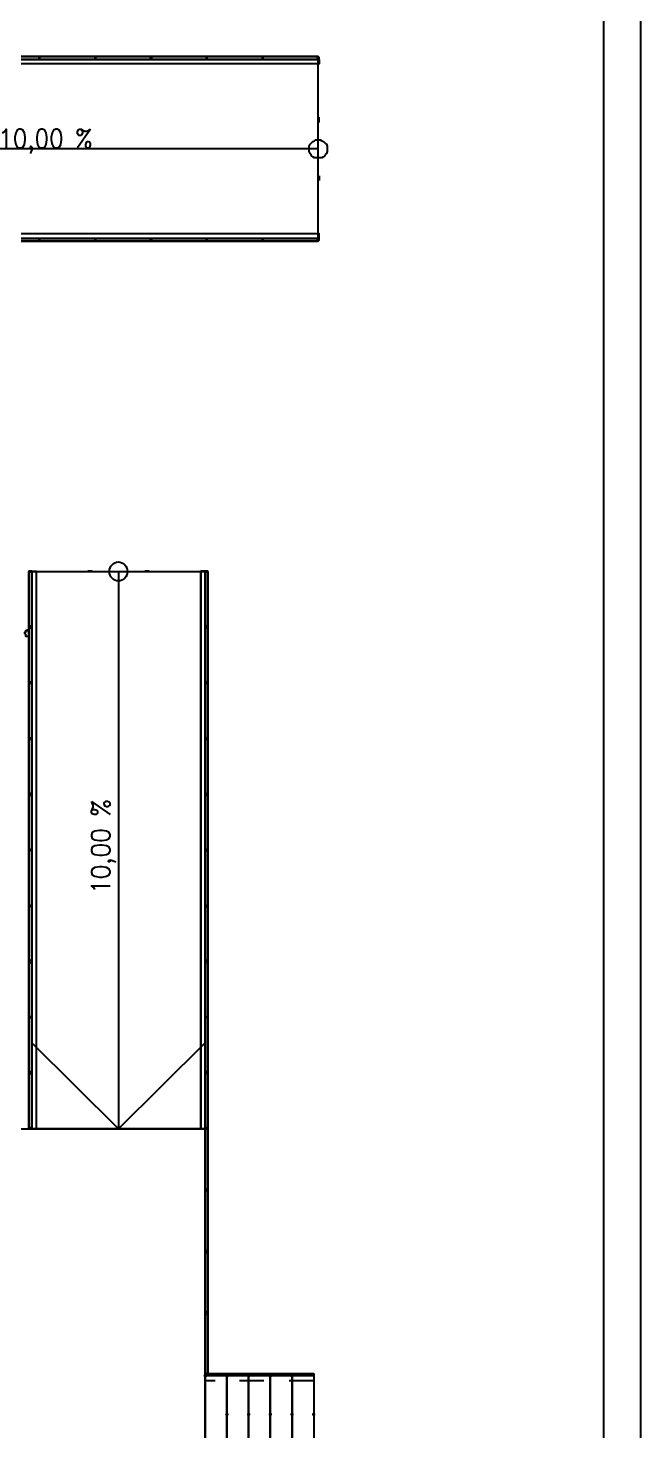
# Model space of a CAD drawing. Header units: millimetres. Extents: x 0 to 420, y 0 to 297.
# Drawn here: x 391.4 to 420.1, y 180 to 245.7 of the extents above; entities that cross this region are included whole.
import ezdxf

# ---------------------------------------------------------------- set-up
doc = ezdxf.new("R2010")
doc.units = ezdxf.units.MM
doc.layers.get('0').update_dxf_attribs({"linetype": 'CONTINUOUS'})
doc.styles.get("Standard").update_dxf_attribs({"font": 'STANDARD'})

msp = doc.modelspace()

# ---------------------------------------------------------------- hatches: boundary and pattern name
at = {"true_color": 0x0000fe}
for points in [[(399.753667, 182.583667), (399.728796, 182.523871), (399.669, 182.499), (399.609204, 182.523871), (399.584333, 182.583667), (399.609204, 182.643462), (399.669, 182.668333), (399.728796, 182.643463)], [(400.769667, 182.583667), (400.744796, 182.523871), (400.685, 182.499), (400.625204, 182.523871), (400.600333, 182.583667), (400.625204, 182.643462), (400.685, 182.668333), (400.744796, 182.643463)], [(401.785667, 182.583667), (401.760796, 182.523871), (401.701, 182.499), (401.641204, 182.523871), (401.616333, 182.583667), (401.641204, 182.643462), (401.701, 182.668333), (401.760796, 182.643463)], [(402.801667, 182.583667), (402.776796, 182.523871), (402.717, 182.499), (402.657204, 182.523871), (402.632333, 182.583667), (402.657204, 182.643462), (402.717, 182.668333), (402.776796, 182.643463)], [(403.817667, 182.583667), (403.792796, 182.523871), (403.733, 182.499), (403.673204, 182.523871), (403.648333, 182.583667), (403.673204, 182.643462), (403.733, 182.668333), (403.792796, 182.643463)], [(400.769667, 180.763333), (400.744796, 180.703537), (400.685, 180.678667), (400.625204, 180.703537), (400.600333, 180.763333), (400.625204, 180.823129), (400.685, 180.848), (400.744796, 180.823129)], [(401.785667, 180.763333), (401.760796, 180.703537), (401.701, 180.678667), (401.641204, 180.703537), (401.616333, 180.763333), (401.641204, 180.823129), (401.701, 180.848), (401.760796, 180.823129)], [(402.801667, 180.763333), (402.776796, 180.703537), (402.717, 180.678667), (402.657204, 180.703537), (402.632333, 180.763333), (402.657204, 180.823129), (402.717, 180.848), (402.776796, 180.823129)], [(403.817667, 180.763333), (403.792796, 180.703537), (403.733, 180.678667), (403.673204, 180.703537), (403.648333, 180.763333), (403.673204, 180.823129), (403.733, 180.848), (403.792796, 180.823129)], [(404.833667, 180.763333), (404.808796, 180.703537), (404.749, 180.678667), (404.689204, 180.703537), (404.664333, 180.763333), (404.689204, 180.823129), (404.749, 180.848), (404.808796, 180.823129)]]:
    msp.add_hatch(color=0, dxfattribs=at).paths.add_polyline_path(points, flags=0)

# ---------------------------------------------------------------- linework, layer by layer
at = {"color": 0, "true_color": 0x000007}
for points in [[(0.211668, 0), (420.073667, 0), (420.073667, 296.925999), (0.211668, 296.925999)], [(7.239002, 1.735667), (418.338, 1.735667), (418.338, 295.190332), (7.239002, 295.190332)], [(378.883333, 244.348), (404.960667, 244.348), (404.960667, 244.221), (378.883333, 244.221), (378.883333, 244.348), (404.960667, 244.348), (404.960667, 244.221), (378.883333, 244.221), (378.883333, 244.348), (404.960667, 244.348), (404.960667, 244.221), (378.883333, 244.221), (378.883333, 244.348), (404.960667, 244.348), (404.960667, 244.221), (378.883333, 244.221), (378.883333, 244.348), (378.883333, 244.221), (404.960667, 244.221), (404.960667, 244.348)], [(378.883333, 244.136333), (378.883333, 244.221), (405.003, 244.221), (405.003, 244.009333), (378.883333, 244.009333)], [(391.879667, 244.348), (391.879667, 244.221), (391.922, 244.221), (391.922, 244.348)], [(394.504333, 244.348), (394.504333, 244.221), (394.546667, 244.221), (394.546667, 244.348)], [(397.086667, 244.348), (397.086667, 244.221), (397.171333, 244.221), (397.171333, 244.348)], [(399.711333, 244.348), (399.711333, 244.221), (399.753667, 244.221), (399.753667, 244.348)], [(402.336, 244.348), (402.336, 244.221), (402.378333, 244.221), (402.378333, 244.348)], [(404.960667, 244.221), (404.960667, 244.263333), (405.003, 244.263333), (405.003, 244.305667), (404.960667, 244.305667), (404.960667, 244.348), (404.918333, 244.348), (404.918333, 244.305667), (404.918333, 244.263333), (404.918333, 244.221)], [(404.537333, 240.03), (404.537333, 240.114667), (404.537333, 240.157), (404.579667, 240.241667), (404.622, 240.284), (404.664333, 240.326333), (404.706667, 240.368667), (404.791333, 240.411), (404.833667, 240.453333), (404.918333, 240.453333), (405.003, 240.453333), (405.045333, 240.453333), (405.13, 240.411), (405.214667, 240.368667), (405.257, 240.326333), (405.299333, 240.284), (405.341667, 240.241667), (405.384, 240.157), (405.384, 240.114667), (405.384, 240.03), (405.384, 239.945333), (405.384, 239.903), (405.341667, 239.818333), (405.299333, 239.776), (405.257, 239.691333), (405.214667, 239.649), (405.13, 239.606667), (405.045333, 239.606667), (405.003, 239.606667), (404.918333, 239.606667), (404.833667, 239.606667), (404.791333, 239.606667), (404.706667, 239.649), (404.664333, 239.691333), (404.622, 239.776), (404.579667, 239.818333), (404.537333, 239.903), (404.537333, 239.945333)], [(378.883333, 235.923667), (378.883333, 235.839), (405.003, 235.839), (405.003, 236.050667), (378.883333, 236.050667)], [(378.883333, 235.839), (404.960667, 235.839), (404.960667, 235.712), (378.883333, 235.712), (378.883333, 235.839), (404.960667, 235.839), (404.960667, 235.712), (378.883333, 235.712), (378.883333, 235.839), (404.960667, 235.839), (404.960667, 235.712), (378.883333, 235.712), (378.883333, 235.839), (404.960667, 235.839), (404.960667, 235.712), (378.883333, 235.712), (378.883333, 235.839), (378.883333, 235.712), (404.960667, 235.712), (404.960667, 235.839)], [(391.879667, 235.839), (391.879667, 235.712), (391.922, 235.712), (391.922, 235.839)], [(394.504333, 235.839), (394.504333, 235.712), (394.546667, 235.712), (394.546667, 235.839)], [(397.086667, 235.839), (397.086667, 235.712), (397.171333, 235.712), (397.171333, 235.839)], [(399.711333, 235.839), (399.711333, 235.712), (399.753667, 235.712), (399.753667, 235.839)], [(402.336, 235.839), (402.336, 235.712), (402.378333, 235.712), (402.378333, 235.839)], [(404.960667, 235.712), (404.960667, 235.754333), (405.003, 235.754333), (405.003, 235.796667), (404.960667, 235.796667), (404.960667, 235.839), (404.960667, 235.796667), (404.918333, 235.796667), (404.918333, 235.754333), (404.918333, 235.712)], [(391.541, 220.218), (391.541, 220.260333), (391.498667, 220.260333), (391.456333, 220.260333), (391.414, 220.260333), (391.414, 220.218), (391.456333, 220.218), (391.498667, 220.218)], [(391.414, 194.140667), (391.414, 220.218), (391.541, 220.218), (391.541, 194.140667), (391.414, 194.140667), (391.414, 220.218), (391.541, 220.218), (391.541, 194.140667), (391.414, 194.140667), (391.414, 220.218), (391.541, 220.218), (391.541, 194.140667), (391.414, 194.140667), (391.414, 220.218), (391.541, 220.218), (391.541, 194.140667), (391.414, 194.140667), (391.541, 194.140667), (391.541, 220.218), (391.414, 220.218)], [(391.668, 194.140667), (391.541, 194.140667), (391.541, 220.260333), (391.752667, 220.260333), (391.752667, 194.140667)], [(391.668, 194.140667), (391.541, 194.140667), (391.541, 220.260333), (391.752667, 220.260333), (391.752667, 194.140667)], [(399.542, 194.140667), (399.669, 194.140667), (399.669, 220.260333), (399.457333, 220.260333), (399.457333, 194.140667)], [(399.542, 194.140667), (399.457333, 194.140667), (399.457333, 220.260333), (399.669, 220.260333), (399.669, 194.140667)], [(399.796, 220.218), (399.796, 220.260333), (399.753667, 220.260333), (399.711333, 220.260333), (399.669, 220.260333), (399.669, 220.218), (399.711333, 220.218), (399.753667, 220.218)], [(399.669, 194.140667), (399.669, 220.218), (399.796, 220.218), (399.796, 194.140667), (399.669, 194.140667), (399.669, 220.218), (399.796, 220.218), (399.796, 194.140667), (399.669, 194.140667), (399.669, 220.218), (399.796, 220.218), (399.796, 194.140667), (399.669, 194.140667), (399.669, 220.218), (399.796, 220.218), (399.796, 194.140667), (399.669, 194.140667), (399.796, 194.140667), (399.796, 220.218), (399.669, 220.218)], [(391.329333, 217.212333), (391.371667, 217.212333), (391.414, 217.254667), (391.414, 217.297), (391.414, 217.339333), (391.414, 217.381667), (391.414, 217.424), (391.371667, 217.466333), (391.329333, 217.466333), (391.329333, 217.508667), (391.287, 217.466333), (391.244667, 217.466333), (391.244667, 217.424), (391.244667, 217.381667), (391.202333, 217.381667), (391.202333, 217.339333), (391.244667, 217.297), (391.244667, 217.254667), (391.244667, 217.212333), (391.287, 217.212333)], [(391.414, 217.593333), (391.541, 217.593333), (391.541, 217.678), (391.414, 217.678)], [(399.669, 217.593333), (399.796, 217.593333), (399.796, 217.678), (399.669, 217.678)], [(391.414, 215.011), (391.541, 215.011), (391.541, 215.053333), (391.414, 215.053333)], [(399.669, 215.011), (399.796, 215.011), (399.796, 215.053333), (399.669, 215.053333)], [(391.414, 212.386333), (391.541, 212.386333), (391.541, 212.428667), (391.414, 212.428667)], [(399.669, 212.386333), (399.796, 212.386333), (399.796, 212.428667), (399.669, 212.428667)], [(391.414, 209.761667), (391.541, 209.761667), (391.541, 209.846333), (391.414, 209.846333)], [(399.669, 209.761667), (399.796, 209.761667), (399.796, 209.846333), (399.669, 209.846333)], [(391.414, 207.179333), (391.541, 207.179333), (391.541, 207.221667), (391.414, 207.221667)], [(399.669, 207.179333), (399.796, 207.179333), (399.796, 207.221667), (399.669, 207.221667)], [(391.414, 204.554667), (391.541, 204.554667), (391.541, 204.597), (391.414, 204.597)], [(399.669, 204.554667), (399.796, 204.554667), (399.796, 204.597), (399.669, 204.597)], [(391.414, 201.93), (391.541, 201.93), (391.541, 202.014667), (391.414, 202.014667)], [(399.669, 201.93), (399.796, 201.93), (399.796, 202.014667), (399.669, 202.014667)], [(391.414, 199.347667), (391.541, 199.347667), (391.541, 199.39), (391.414, 199.39)], [(399.669, 199.347667), (399.796, 199.347667), (399.796, 199.39), (399.669, 199.39)], [(391.414, 196.723), (391.541, 196.723), (391.541, 196.807667), (391.414, 196.807667)], [(399.669, 196.723), (399.796, 196.723), (399.796, 196.807667), (399.669, 196.807667)], [(399.669, 194.140667), (399.669, 159.385), (390.990667, 159.385), (390.990667, 194.140667)], [(391.541, 194.140667), (391.541, 194.183), (391.498667, 194.183), (391.456333, 194.183), (391.414, 194.140667), (391.456333, 194.140667), (391.498667, 194.140667)], [(399.796, 194.140667), (399.753667, 194.140667), (399.753667, 194.183), (399.711333, 194.183), (399.669, 194.183), (399.669, 194.140667), (399.711333, 194.140667), (399.753667, 194.140667)], [(399.669, 182.626), (399.669, 194.140667), (399.796, 194.140667), (399.796, 182.626), (399.669, 182.626), (399.669, 194.140667), (399.796, 194.140667), (399.796, 182.626), (399.669, 182.626), (399.669, 194.140667), (399.796, 194.140667), (399.796, 182.626), (399.669, 182.626), (399.796, 182.626), (399.796, 194.140667), (399.669, 194.140667)], [(399.669, 182.626), (399.796, 182.626), (399.796, 194.140667), (399.669, 194.140667)], [(399.669, 191.219667), (399.796, 191.219667), (399.796, 191.304333), (399.669, 191.304333)], [(399.669, 188.341), (399.796, 188.341), (399.796, 188.425667), (399.669, 188.425667)], [(399.669, 185.462333), (399.796, 185.462333), (399.796, 185.547), (399.669, 185.547)], [(399.669, 182.583667), (399.796, 182.583667), (399.796, 182.668333), (399.669, 182.668333)], [(404.749, 182.583667), (399.669, 182.583667), (399.669, 182.668333), (404.749, 182.668333), (404.749, 182.583667), (399.669, 182.583667), (399.669, 182.668333), (404.749, 182.668333), (404.749, 182.583667), (399.669, 182.583667), (399.669, 182.668333), (404.749, 182.668333), (404.749, 182.583667), (404.749, 182.668333), (399.669, 182.668333), (399.669, 182.583667)], [(404.749, 182.583667), (404.749, 182.668333), (399.669, 182.668333), (399.669, 182.583667)], [(402.209, 182.583667), (402.209, 182.668333), (402.166667, 182.668333), (402.166667, 182.583667)], [(404.749, 182.668333), (404.706667, 182.668333), (404.706667, 182.583667), (404.749, 182.583667)], [(400.685, 182.583667), (400.685, 170.984333), (399.669, 170.984333), (399.669, 182.583667)], [(401.701, 182.583667), (401.701, 170.984333), (400.685, 170.984333), (400.685, 182.583667)], [(402.717, 182.583667), (402.717, 170.984333), (401.701, 170.984333), (401.701, 182.583667)], [(403.733, 182.583667), (403.733, 170.984333), (402.717, 170.984333), (402.717, 182.583667)], [(404.749, 182.583667), (404.749, 170.984333), (403.733, 170.984333), (403.733, 182.583667)]]:
    msp.add_lwpolyline(points, close=True, dxfattribs=at)
for points in [[(404.960667, 235.839), (378.883333, 235.839), (378.883333, 244.221), (404.960667, 244.221)], [(396.494, 244.221), (396.282333, 244.221)], [(404.960667, 235.839), (404.960667, 244.221)], [(405.003, 241.257667), (405.003, 241.511667)], [(404.960667, 240.03), (378.883333, 240.03), (382.862667, 235.839)], [(405.003, 238.76), (405.003, 238.548333)], [(396.282333, 235.839), (396.367, 235.839), (396.494, 235.839)], [(399.669, 220.218), (391.541, 220.218)], [(399.669, 220.218), (399.669, 194.140667), (391.541, 194.140667), (391.541, 220.218)], [(394.377333, 220.260333), (394.165667, 220.260333)], [(395.605, 220.218), (395.605, 194.140667), (399.669, 198.162333)], [(397.044333, 220.260333), (396.832667, 220.260333)], [(391.541, 211.539667), (391.541, 211.666667), (391.541, 211.751333)], [(399.669, 211.751333), (399.669, 211.539667)], [(391.541, 202.861333), (391.541, 202.946), (391.541, 203.073)], [(399.669, 203.073), (399.669, 202.861333)], [(395.605, 194.140667), (391.541, 198.162333)], [(391.541, 194.267667), (391.541, 194.394667)], [(395.605, 194.140667), (391.541, 194.140667), (391.541, 194.267667)], [(394.165667, 194.140667), (394.292667, 194.140667), (394.377333, 194.140667)], [(399.669, 194.394667), (399.669, 194.140667), (395.605, 194.140667)], [(396.832667, 194.140667), (396.917333, 194.140667), (397.044333, 194.140667)], [(400.685, 182.583667), (399.669, 182.583667)], [(400.134667, 182.329667), (399.669, 182.329667), (399.669, 182.583667), (400.092333, 182.583667)], [(401.701, 182.583667), (400.685, 182.583667)], [(401.235333, 182.583667), (402.420667, 182.583667)], [(402.420667, 182.329667), (401.277667, 182.329667)], [(402.717, 182.583667), (401.701, 182.583667)], [(403.733, 182.583667), (402.717, 182.583667)], [(403.563667, 182.583667), (404.706667, 182.583667)], [(404.749, 182.329667), (403.606, 182.329667)], [(404.749, 182.583667), (403.733, 182.583667)]]:
    msp.add_lwpolyline(points, dxfattribs=at)
msp.add_ellipse((395.605, 220.239167), major_axis=(0, 0.4445), ratio=0.952381, start_param=0, end_param=6.283185, dxfattribs=at)

# ---------------------------------------------------------------- texts
at = {"color": 0, "true_color": 0x000007, "insert": (389.97468, 240.944364), "char_height": 0.872032, "width": 4.28749084, "attachment_point": 1}
msp.add_mtext('10,00 %', dxfattribs=at)
at = {"color": 0, "true_color": 0x000007, "insert": (395.478014, 205.147332), "char_height": 0.872032, "width": 4.28749084, "attachment_point": 7, "rotation": 90}
msp.add_mtext('10,00 %', dxfattribs=at)

doc.saveas('drawing.dxf')
